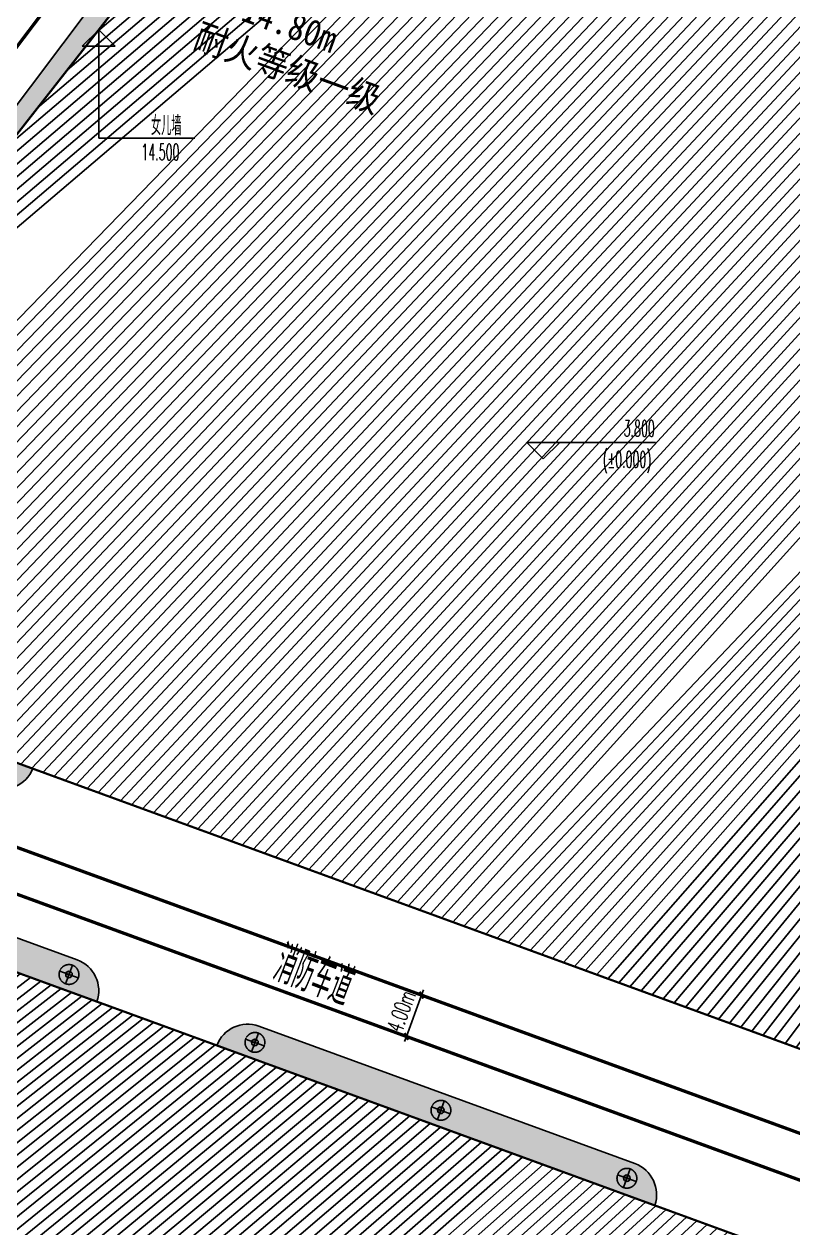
# Model space of a CAD drawing. Extents: x 40587750025 to 40589176181, y 3379490076 to 3381196839.
# Drawn here: x 40588234581 to 40588304478, y 3380309632 to 3380419107 of the extents above; entities that cross this region are included whole.
import ezdxf

# ---------------------------------------------------------------- set-up
doc = ezdxf.new("R2010")
doc.units = 0
doc.header["$LTSCALE"] = 10
for name, pattern in [('DASH', [0.35, 0.25, -0.1]), ('DOTE', [2.42, 2, -0.2, 0.02, -0.2]), ('总平面图轴网$0$DASHED', [0.75, 0.5, -0.25])]:
    doc.linetypes.add(name, pattern=pattern)
for name, color, linetype in [('A-AXIS-DOTE', 14, 'DOTE'), ('A-CURTAIN', 84, 'Continuous'), ('A-HATCH-1', 252, 'Continuous'), ('A-LIN-V', 9, 'Continuous'), ('A-建筑提资施工单位', 211, 'Continuous'), ('AS-WALL', 40, 'Continuous'), ('建-尺寸', 3, 'Continuous'), ('建-文字', 7, 'Continuous'), ('建-标高', 3, 'Continuous'), ('总-标高', 3, 'Continuous'), ('消防车道', 20, 'Continuous')]:
    doc.layers.add(name, color=color, linetype=linetype)
doc.styles.add('A-DIM_T3', font='SIMPLEX', dxfattribs={"width": 0.6, "bigfont": 'GBCBIG'})
doc.styles.add('A-STANDARD', font='SIMPLEX', dxfattribs={"width": 0.7, "bigfont": 'GBCBIG'})
doc.styles.add('黑体', font='simhei.ttf', dxfattribs={"width": 0.9})
doc.dimstyles.new('A-DIM-500', dxfattribs={"dimscale": 500, "dimtxt": 2.975, "dimasz": 1, "dimexe": 1, "dimexo": 1, "dimgap": 1, "dimtad": 1, "dimlfac": 0.001, "dimzin": 0, "dimdsep": 46, "dimtxsty": 'A-DIM_T3', "dimblk": 'ARCHTICK', "dimcen": 0.09, "dimazin": 2, "dimtfac": 1, "dimtix": 1, "dimtmove": 2, "dimatfit": 3, "dimfxl": 0, "dimtolj": 1, "dimtzin": 0, "dimarcsym": 0})
pattern_1 = [(20, (440.1, 194.2), (956.276, 2050.7404), [240, -48, 64, -48, 240, -960]), (20, (348.5, 212), (956.276, 2050.7404), [160, -120, 240, -120, 160, -800]), (20, (655.9, 1004.9), (956.276, 2050.7404), [200, -80, 200, -1120]), (20, (-205.4, 1032), (956.276, 2050.7404), [80, -160, 80, -1280]), (110, (-55, 1086.7), (-2050.7404, 956.276), [144, -1456]), (110, (724.4, 348.8), (-2050.7404, 956.276), [160, -1440]), (110, (881.4, 1087), (-2050.7404, 956.276), [160, -1440]), (65, (925.3, 404.9), (-547.2322, 1503.5082), [160, -2102.7417]), (155, (534.4, 262.6), (-1503.5082, -547.2322), [160, -2102.7417]), (83.43495, (877.5, 396), (-547.23223, 1503.5082), [160, -3417.7088]), (95.963757, (799.57, 376.15), (-547.23223, 1503.50819), [160, -6436.969]), (95.963757, (956.55, 1114.36), (-547.23223, 1503.50819), [128, -6468.969]), (95.963757, (-24.93, 1097.67), (-547.23223, 1503.50819), [112, -6484.969]), (124.036243, (649.2, 321.43), (-547.23223, 1503.50819), [160, -6436.969]), (124.036243, (806.2, 1059.64), (-547.23223, 1503.50819), [128, -6468.969]), (124.036243, (-85.07, 1075.8), (-547.23223, 1503.50819), [112, -6484.969]), (136.56505, (576.8, 286.55), (-547.23223, 1503.5082), [160, -3417.7069])]

# ---------------------------------------------------------------- blocks, each defined once
blk = doc.blocks.new('GGRrrrr')
at = {"layer": 'A-CURTAIN'}
h = blk.add_hatch(dxfattribs=at)
h.set_pattern_fill('草坪或沼泽', color=256, scale=400, angle=20)
h.set_pattern_definition([(20, (440.1, 194.2), (956.276, 2050.7404), [240, -48, 64, -48, 240, -960]), (20, (348.5, 212), (956.276, 2050.7404), [160, -120, 240, -120, 160, -800]), (20, (655.9, 1004.9), (956.276, 2050.7404), [200, -80, 200, -1120]), (20, (-205.4, 1032), (956.276, 2050.7404), [80, -160, 80, -1280]), (110, (-55, 1086.7), (-2050.7404, 956.276), [144, -1456]), (110, (724.4, 348.8), (-2050.7404, 956.276), [160, -1440]), (110, (881.4, 1087), (-2050.7404, 956.276), [160, -1440]), (65, (925.3, 404.9), (-547.2322, 1503.5082), [160, -2102.7417]), (155, (534.4, 262.6), (-1503.5082, -547.2322), [160, -2102.7417]), (83.43495, (877.5, 396), (-547.23223, 1503.5082), [160, -3417.7088]), (95.963757, (799.57, 376.15), (-547.23223, 1503.50819), [160, -6436.969]), (95.963757, (956.55, 1114.36), (-547.23223, 1503.50819), [128, -6468.969]), (95.963757, (-24.93, 1097.67), (-547.23223, 1503.50819), [112, -6484.969]), (124.036243, (649.2, 321.43), (-547.23223, 1503.50819), [160, -6436.969]), (124.036243, (806.2, 1059.64), (-547.23223, 1503.50819), [128, -6468.969]), (124.036243, (-85.07, 1075.8), (-547.23223, 1503.50819), [112, -6484.969]), (136.56505, (576.8, 286.55), (-547.23223, 1503.5082), [160, -3417.7069])])
edge = h.paths.add_edge_path()
edge.add_line((1391003, 755446), (1391034, 755969))
edge.add_line((1391034, 755969), (1391485, 764440))
edge.add_line((1391485, 764440), (1391241, 828322))
edge.add_line((1391241, 828322), (1380155, 839501))
edge.add_line((1380155, 839501), (1355268, 841206))
edge.add_line((1355268, 841206), (1335554, 846065))
edge.add_line((1335554, 846065), (1262206, 851090))
edge.add_line((1262206, 851090), (1173161, 554852))
edge.add_line((1173161, 554852), (1173522, 554880))
edge.add_line((1173522, 554880), (1259299, 840247))
edge.add_line((1259299, 840247), (1260664, 840250))
edge.add_line((1260664, 840250), (1260651, 845748))
edge.add_line((1260651, 845748), (1335651, 845918))
edge.add_line((1335651, 845918), (1335664, 840421))
edge.add_line((1335664, 840421), (1342663, 840437))
edge.add_line((1342663, 840437), (1342657, 843434))
edge.add_line((1342657, 843434), (1345657, 843441))
edge.add_line((1345657, 843441), (1345664, 840444))
edge.add_line((1345664, 840444), (1365660, 840489))
edge.add_line((1365660, 840489), (1374552, 839873))
edge.add_arc((1367358, 824128), 17311, 5.58026, 65.44235, ccw=False)
edge.add_line((1384586, 825812), (1385553, 825812))
edge.add_line((1385553, 825812), (1390247, 825823))
edge.add_line((1390247, 825823), (1390405, 755445))
edge.add_line((1390405, 755445), (1391003, 755446))
h = blk.add_hatch(dxfattribs=at)
h.set_pattern_fill('草坪或沼泽', color=256, scale=400, angle=20)
h.set_pattern_definition(pattern_1)
edge = h.paths.add_edge_path()
edge.add_line((1244512, 753064), (1244496, 760027))
edge.add_line((1244496, 760027), (1267770, 832317))
edge.add_line((1267770, 832317), (1276682, 832337))
edge.add_line((1276682, 832337), (1276682, 832387))
edge.add_arc((1274782, 832382), 1900, 0.12997, 90.1303)
edge.add_line((1274778, 834282), (1273443, 834279))
edge.add_arc((1273671, 823776), 10505, 91.24521, 163.57604)
edge.add_line((1263594, 826747), (1241444, 753057))
edge.add_line((1241444, 753057), (1244512, 753064))
h = blk.add_hatch(dxfattribs=at)
h.set_pattern_fill('草坪或沼泽', color=256, scale=400, angle=20)
h.set_pattern_definition(pattern_1)
edge = h.paths.add_edge_path()
edge.add_arc((1251035, 748479), 10502, 204.90114, 269.02425)
edge.add_line((1250856, 737978), (1273896, 738030))
edge.add_arc((1273888, 741033), 3003, 270.15381, 358.16408)
edge.add_line((1276889, 740937), (1244539, 740864))
edge.add_line((1244539, 740864), (1244532, 744064))
edge.add_line((1244532, 744064), (1241509, 744057))
h = blk.add_hatch(dxfattribs=at)
h.set_pattern_fill('草坪或沼泽', color=256, scale=400, angle=20)
h.set_pattern_definition(pattern_1)
edge = h.paths.add_edge_path()
edge.add_line((1286673, 726009), (1250273, 725927))
edge.add_arc((1250280, 722926), 3001, 90.13576, 179.16084)
edge.add_line((1247280, 722970), (1289680, 723066))
edge.add_arc((1286680, 723009), 3001, 1.09909, 90.12417)
h = blk.add_hatch(dxfattribs=at)
h.set_pattern_fill('草坪或沼泽', color=256, scale=400, angle=20)
h.set_pattern_definition(pattern_1)
edge = h.paths.add_edge_path()
edge.add_line((1340673, 726132), (1304273, 726049))
edge.add_arc((1304280, 723049), 3001, 90.13576, 179.16084)
edge.add_line((1301280, 723093), (1343680, 723189))
edge.add_arc((1340680, 723131), 3001, 1.09909, 90.12417)
for points in [[(1244512, 753064), (1244496, 760027), (1267770, 832317), (1276682, 832337), (1276682, 832387, 0.4142152), (1274778, 834282), (1273443, 834279, 0.3265163), (1263594, 826747), (1241444, 753057)], [(1286673, 726009), (1250273, 725927, 0.4092385), (1247280, 722970), (1289680, 723066, 0.4092385)], [(1340673, 726132), (1304273, 726049, 0.4092385), (1301280, 723093), (1343680, 723189, 0.4092385)]]:
    blk.add_lwpolyline(points, format="xyb", close=True, dxfattribs=at)
blk.add_lwpolyline([(1241509, 744057, 0.2873268), (1250856, 737978), (1273896, 738030, 0.4040784), (1276889, 740937), (1244539, 740864), (1244532, 744064), (1241509, 744057)], format="xyb", dxfattribs=at)
blk = doc.blocks.new('G$C8544DC05')
at = {"layer": 'A-AXIS-DOTE'}
for points in [[(0, -1.95), (0, -1.05)], [(-0.45, -1.5), (0.45, -1.5)]]:
    blk.add_lwpolyline(points, dxfattribs=at)
at = {"layer": 'A-LIN-V', "linetype": 'DASH', "ltscale": 0.001}
blk.add_circle((0, -1.5), 0.45, dxfattribs=at)
at = {"layer": 'A-LIN-V'}
blk.add_circle((0, -1.5), 0.15, dxfattribs=at)
at = {"layer": '建-文字', "style": 'A-STANDARD', "width": 0.7}
blk.add_text('路灯', height=0.1763, dxfattribs=at).set_placement((-0.121, -1.58))
blk = doc.blocks.new('00总图-C')
at = {"layer": 'A-HATCH-1'}
h = blk.add_hatch(dxfattribs=at)
h.set_pattern_fill('ANSI31', color=8, scale=600)
h.set_pattern_definition([(45, (0, 0), (-673.51920908, 673.51920908), [])])
h.paths.add_polyline_path([(40588309017.242508, 3380324808.789411), (40588308914.29071, 3380324527.007708), (40588204983.806824, 3380362499.063575), (40588211560.116997, 3380380498.591922), (40588258364.536217, 3380440305.243856), (40588340280.272667, 3380410376.499106), (40588340177.320923, 3380410094.717414), (40588342807.283524, 3380409133.833927), (40588342910.235336, 3380409415.615627), (40588355167.739143, 3380404937.212323), (40588323801.757271, 3380319087.720896), (40588311578.570618, 3380323660.051459), (40588311647.205101, 3380323847.90593)])
h = blk.add_hatch(dxfattribs=at)
h.set_pattern_fill('ANSI31', color=8, scale=600)
h.set_pattern_definition([(45, (0, 0), (-673.51920908, 673.51920908), [])])
h.paths.add_polyline_path([(40588140496.068047, 3380277785.006165), (40588146540.460449, 3380294328.662395), (40588189424.896797, 3380349126.363404), (40588317658.966476, 3380302274.746078), (40588288901.096779, 3380223563.724436)])
at = {"layer": 'AS-WALL', "color": 8, "const_width": 200}
for points in [[(40588309017.242508, 3380324808.789411), (40588308914.29071, 3380324527.007708), (40588204983.806824, 3380362499.063575), (40588211560.116997, 3380380498.591922), (40588258364.536217, 3380440305.243856), (40588340280.272667, 3380410376.499106), (40588340177.320923, 3380410094.717414), (40588342807.283524, 3380409133.833927), (40588342910.235336, 3380409415.615627), (40588355167.739143, 3380404937.212323), (40588323801.757271, 3380319087.720896), (40588311578.570618, 3380323660.051459), (40588311647.205101, 3380323847.90593)], [(40588140496.068047, 3380277785.006165), (40588146540.460449, 3380294328.662395), (40588189424.896797, 3380349126.363404), (40588317658.966476, 3380302274.746078), (40588288901.096779, 3380223563.724436)]]:
    blk.add_lwpolyline(points, close=True, dxfattribs=at)
at = {"layer": '建-标高', "color": 8}
for p, q in [((40588241373.787514, 3380418594.477855), (40588239873.787514, 3380417094.477855)), ((40588241373.787514, 3380418594.477855), (40588242873.787514, 3380417094.477855)), ((40588241373.787514, 3380418594.477855), (40588241373.787514, 3380408747.145233)), ((40588239873.787514, 3380417094.477855), (40588242873.787514, 3380417094.477855)), ((40588241373.787514, 3380408747.145233), (40588250115.991737, 3380408747.145233))]:
    blk.add_line(p, q, dxfattribs=at)
at = {"layer": '总-标高', "color": 8}
for p, q in [((40588281778.68631, 3380379565.483016), (40588280278.68631, 3380381065.483016)), ((40588280278.68631, 3380381065.483016), (40588291978.68631, 3380381065.483016)), ((40588281778.68631, 3380379565.483016), (40588283278.68631, 3380381065.483016))]:
    blk.add_line(p, q, dxfattribs=at)
at = {"color": 8, "rotation": 339.7997433640027}
blk.add_blockref('GGRrrrr', (40586781172.12674, 3380096947.084455), dxfattribs=at)
at = {"layer": 'A-LIN-V', "color": 8, "xscale": 2000, "yscale": 2000, "zscale": 2000, "rotation": 339.9297142500761}
for p in [(40588239693.016701, 3380335498.084315), (40588256599.918732, 3380329320.97626), (40588273506.820763, 3380323143.868211), (40588290413.722794, 3380316966.760154)]:
    blk.add_blockref('G$C8544DC05', p, dxfattribs=at)
at = {"layer": '建-文字', "color": 8, "style": '黑体', "width": 0.9}
for s, p in [('H=14.80m', (40588251415.157837, 3380420491.79399)), ('耐火等级一级', (40588249834.706688, 3380417026.95876))]:
    blk.add_text(s, height=2406.4377682, rotation=339.9297114346, dxfattribs=at).set_placement(p)
at = {"layer": '建-标高', "color": 8, "style": 'A-STANDARD'}
for s, height, width, p in [('女儿墙', 1762.962963, 0.7, (40588246116.563904, 3380408991.657919)), ('14.500', 1487.5, 0.494118, (40588245243.508339, 3380406716.657919))]:
    blk.add_text(s, height=height, dxfattribs=dict(at, width=width)).set_placement(p)
at = {"layer": '总-标高', "color": 8, "style": 'A-STANDARD', "width": 0.494118}
for s, p in [('3.800', (40588289088.68631, 3380381590.483016)), ('(%%P0.000)', (40588287183.68631, 3380378769.649683))]:
    blk.add_text(s, height=1487.5, dxfattribs=at).set_placement(p)
blk = doc.blocks.new('_ArchTick')
at = {"color": 0, "linetype": 'ByBlock', "const_width": 0.4}
blk.add_lwpolyline([(-0.5, -0.5), (0.5, 0.5)], dxfattribs=at)
blk = doc.blocks.new('*D564')
at = {"layer": 'Defpoints', "color": 0}
for p in [(40588266690, 3380332270), (40588270707, 3380330802), (40588265317, 3380328513)]:
    blk.add_point(p, dxfattribs=at)
at = {"layer": '建-尺寸', "color": 0, "lineweight": -2}
for p, q in [((40588267159, 3380332099), (40588271176, 3380330631)), ((40588270707, 3380330802), (40588270878, 3380331272)), ((40588269334, 3380327045), (40588270707, 3380330802)), ((40588265787, 3380328341), (40588269804, 3380326874)), ((40588269334, 3380327045), (40588269163, 3380326576))]:
    blk.add_line(p, q, dxfattribs=at)
at = {"layer": '建-尺寸', "color": 0, "lineweight": -2, "xscale": 500, "yscale": 500, "zscale": 500}
for p, rotation in [((40588270707, 3380330802), 249.9297114007389), ((40588269334, 3380327045), 69.92971140073894)]:
    blk.add_blockref('_ArchTick', p, dxfattribs=dict(at, rotation=rotation))
at = {"layer": '建-尺寸', "color": 0, "insert": (40588268852, 3380329351), "char_height": 1487.5, "attachment_point": 5, "rotation": 69.92971, "style": 'A-DIM_T3'}
blk.add_mtext('\\A1;4.00m', dxfattribs=at)

msp = doc.modelspace()

# ---------------------------------------------------------------- linework, layer by layer
at = {"layer": '消防车道', "linetype": '总平面图轴网$0$DASHED', "ltscale": 5, "const_width": 300}
msp.add_lwpolyline([(40588338497.970642, 3380413765.796837), (40588354036.235481, 3380408088.734259, -0.4142135624), (40588359401.132477, 3380396546.729221), (40588330852.846786, 3380318409.344358, -0.4142135623), (40588319310.841759, 3380313044.447368), (40588202238.357208, 3380355818.066432, -0.5040738512), (40588198146.401573, 3380369697.407327), (40588250592.501427, 3380439103.483523, -0.3297219407), (40588260861.565109, 3380442131.044653), (40588337836.945427, 3380414007.309103)], format="xyb", dxfattribs=at)
msp.add_lwpolyline([(40588319007.028137, 3380308896.832956), (40588195454.113213, 3380354038.142957, 0.3282178999), (40588185214.610527, 3380351049.482268), (40588134283.63044, 3380284403.77362, 0.5057770264), (40588138346.02507, 3380270485.532284), (40588285349.822647, 3380216776.204563, 0.4142135622), (40588296891.827682, 3380222141.101548), (40588324371.925133, 3380297354.827915, 0.4142135625)], format="xyb", close=True, dxfattribs=at)

# ---------------------------------------------------------------- block references
at = {"layer": 'A-建筑提资施工单位'}
msp.add_blockref('00总图-C', (0, 0), dxfattribs=at)

# ---------------------------------------------------------------- texts
at = {"layer": '建-文字', "style": 'A-STANDARD', "width": 0.7}
msp.add_text('消防车道', height=3525.9259259, rotation=338.9784759039, dxfattribs=at).set_placement((40588257011.528236, 3380332253.61665))

# ---------------------------------------------------------------- dimensions: what is measured, and where the dimension line sits
at = {"layer": '建-尺寸'}
dim = msp.add_aligned_dim(p1=(40588265316.98806, 3380328513.033387), p2=(40588266689.678741, 3380332270.122729), distance=-4276.87393, dimstyle='A-DIM-500', override={"dimpost": 'm'}, dxfattribs=at)
dim.commit()
dim.dimension.update_dxf_attribs({"geometry": '*D564', "text_midpoint": (40588268852.262787, 3380329350.692821)})

doc.saveas('drawing.dxf')
